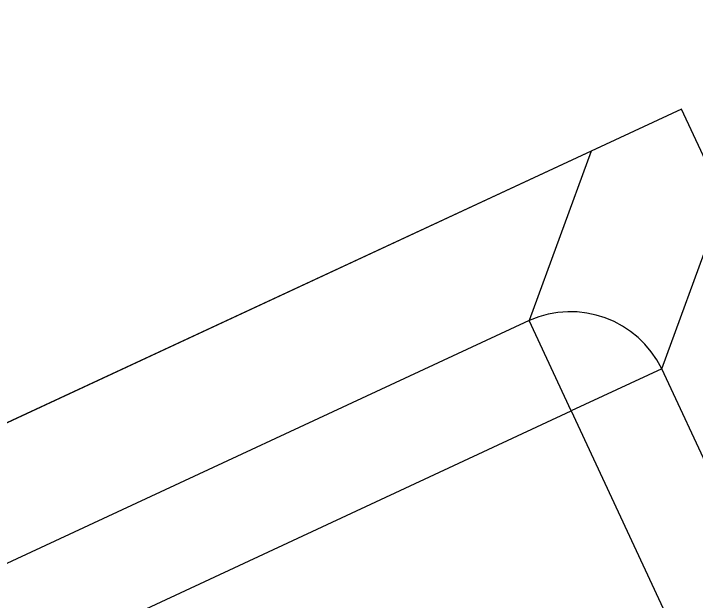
# Model space of a CAD drawing. Header units: millimetres. Extents: x 15 to 205, y 5 to 292.
# Drawn here: x 83.2125 to 83.552, y 181.7586 to 182.0509 of the extents above; entities that cross this region are included whole.
import ezdxf

# ---------------------------------------------------------------- set-up
doc = ezdxf.new("R2010")
doc.units = ezdxf.units.MM

msp = doc.modelspace()

# ---------------------------------------------------------------- linework, layer by layer
at = {"color": 7, "linetype": 'Continuous', "lineweight": 25}
for p, q in [((83.5446544088, 182.0034030065), (82.4565654822, 181.4973768334)), ((83.5446544088, 182.0034030065), (83.4996553056, 181.9824757427)), ((83.5655816726, 181.9584039033), (83.5446544088, 182.0034030065)), ((83.8820051908, 181.2780103887), (83.5446544088, 182.0034030065)), ((83.4996553056, 181.9824757427), (82.5015645854, 181.5183040972)), ((83.4996553056, 181.9824757427), (83.4689183615, 181.8982954265)), ((83.5348447285, 181.8742235871), (83.5655816726, 181.9584039033)), ((83.4689183615, 181.8982954265), (82.5857449015, 181.4875671532)), ((83.4898456253, 181.8532963233), (83.4689183615, 181.8982954265)), ((83.5348447285, 181.8742235871), (83.4898456253, 181.8532963233)), ((83.7768976108, 181.353746436), (83.5348447285, 181.8742235871)), ((82.6066721653, 181.44256805), (83.4898456253, 181.8532963233)), ((83.4898456253, 181.8532963233), (83.7318985076, 181.3328191722))]:
    msp.add_line(p, q, dxfattribs=at)
msp.add_arc((83.4894253741, 181.8521453669), 0.0505011441646439, 25.9242559209, 113.9582122978, dxfattribs=at)
for points, knots in [([(81.42372674043979, 172.059681953706), (85.58983982086346, 173.9971610702634), (93.94439054848023, 177.8825014944197), (104.3833682421236, 182.7372723674347), (112.6927860828293, 186.6018292170101), (118.865589638929, 189.4724392650099), (125.050223617038, 192.3485311247864), (129.1982028541393, 194.2776248422508), (131.2944754470368, 195.2525348063319)], [0, 0, 0, 0, 0.2506141755482242, 0.5025712942156961, 0.6279629116502004, 0.7504755998410942, 0.8738973530451348, 1, 1, 1, 1]), ([(80.43574073700144, 181.6644093218726), (81.38734528861508, 182.1069620283729), (84.24248437301802, 183.4347714919732), (89.00182224925143, 185.6481466326294), (93.76533258437873, 187.8634622147991), (97.57763361436491, 189.6364089035825), (100.9629411941053, 191.2107782455639), (104.1315319485564, 192.6843613760739), (107.0920370326649, 194.0611722954403), (108.571651840188, 194.7492811706418), (109.3114867653652, 195.0933484073374)], [0, 0, 0, 0, 0.0989415682671514, 0.2968585408220828, 0.4947579908151939, 0.5937272047747549, 0.6926934174553179, 0.8462672682784557, 0.9231307746501266, 1, 1, 1, 1]), ([(83.07181071636339, 175.9961665252812), (84.02341526797699, 176.4387192317816), (86.87855435237998, 177.7665286953818), (91.63789222861348, 179.9799038360381), (96.40140256374072, 182.1952194182077), (100.2137035937269, 183.9681661069912), (103.5990111734673, 185.5425354489726), (106.7676019279183, 187.0161185794826), (109.7281070120269, 188.392929498849), (111.2077218195499, 189.0810383740505), (111.9475567447271, 189.4251056107461)], [0, 0, 0, 0, 0.0989415682671511, 0.2968585408220829, 0.4947579908151943, 0.5937272047747555, 0.6926934174553177, 0.846267268278456, 0.923130774650127, 1, 1, 1, 1])]:
    msp.add_open_spline(points, degree=3, knots=knots, dxfattribs=at)

doc.saveas('drawing.dxf')
